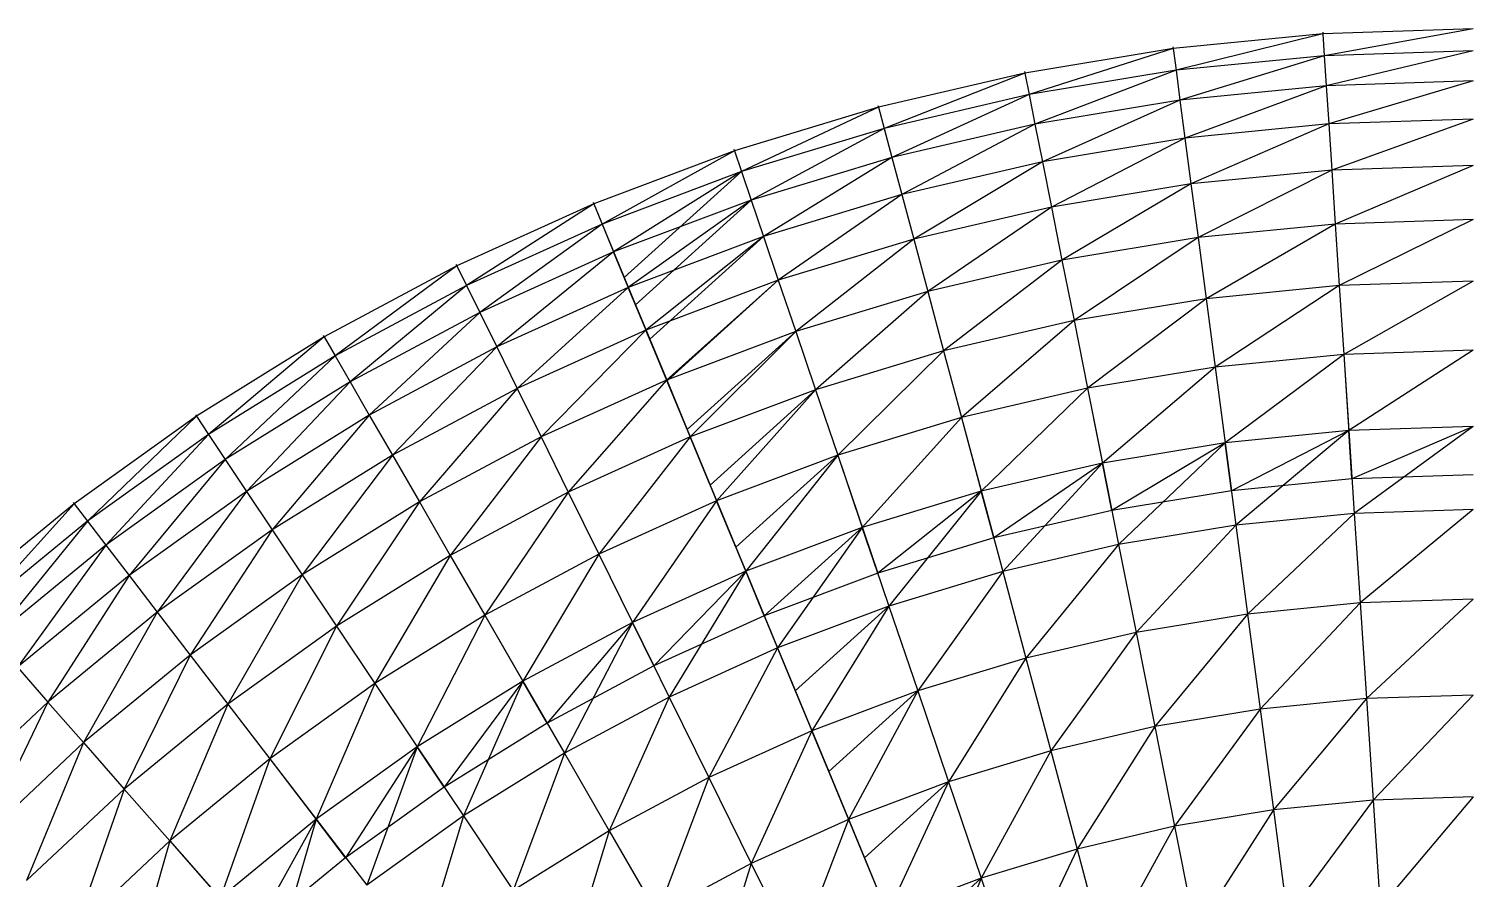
# Model space of a CAD drawing. Extents: x -1560 to 4680, y -1560 to 1560.
# Drawn here: x 2140 to 3120, y 983 to 1559 of the extents above; entities that cross this region are included whole.
import ezdxf

# ---------------------------------------------------------------- set-up
doc = ezdxf.new("R2010")
doc.units = 0
doc.header["$MEASUREMENT"] = 0
for name, color, linetype in [('HHST6X6X0.375', 13, 'Continuous'), ('L30X30X3', 1, 'Continuous'), ('TRIO25X148_A', 4, 'Continuous'), ('TRIO25X148_B', 6, 'Continuous'), ('TRIO25X148_C', 96, 'Continuous'), ('TRIO25X148_D', 3, 'Continuous'), ('TRIO25X148_F', 52, 'Continuous'), ('TRIO2875X148_A', 140, 'Continuous'), ('TRIO35X148', 30, 'Continuous'), ('TRIO45X148', 5, 'Continuous')]:
    doc.layers.add(name, color=color, linetype=linetype)

msp = doc.modelspace()

# ---------------------------------------------------------------- linework, layer by layer
at = {"layer": 'HHST6X6X0.375'}
for p, q in [((3017.97, 1556.66, 60), (3018.04, 1555.54, 68.93)), ((2916.38, 1546.65, 60), (2916.53, 1545.54, 68.93)), ((2815.66, 1530.03, 60), (2815.88, 1528.92, 68.93)), ((2716.24, 1506.84, 60), (2716.53, 1505.76, 68.93)), ((2618.55, 1477.21, 60), (2618.92, 1476.15, 68.93)), ((2523.01, 1441.25, 60), (2523.44, 1440.21, 68.93)), ((2430.03, 1399.12, 60), (2430.53, 1398.11, 68.93)), ((2340, 1351, 60), (2340.56, 1350.03, 68.93)), ((2253.31, 1297.09, 60), (2253.93, 1296.16, 68.93)), ((2170.33, 1237.63, 60), (2171.02, 1236.74, 68.93))]:
    msp.add_line(p, q, dxfattribs=at)
at = {"layer": 'L30X30X3'}
for p, q in [((2529.13, 1426.47, 162.22), (2544.17, 1390.17, 154.74)), ((2551.8, 1371.76, 244.63), (2536.96, 1407.58, 254.46)), ((2561.48, 1348.39, 333.15), (2546.89, 1383.6, 345.29)), ((2573.18, 1320.15, 420), (2558.9, 1354.62, 434.41)), ((2572.93, 1320.75, 521.47), (2586.85, 1287.14, 504.85)), ((3037.83, 1253.72, 744.42), (3035.68, 1286.46, 767.3)), ((2602.45, 1249.48, 587.4), (2588.93, 1282.11, 606.18)), ((2956.01, 1245.66, 744.42), (2951.72, 1278.19, 767.3)), ((2874.89, 1232.27, 744.42), (2868.49, 1264.45, 767.3)), ((2794.82, 1213.6, 744.42), (2786.33, 1245.29, 767.3)), ((2619.92, 1207.31, 667.36), (2606.86, 1238.83, 688.22)), ((2716.14, 1189.73, 744.42), (2705.59, 1220.8, 767.3)), ((2639.19, 1160.77, 744.42), (2626.64, 1191.08, 767.3)), ((2564.3, 1126.84, 744.42), (2549.79, 1156.27, 767.3)), ((2648.2, 1139.03, 843.13), (2660.2, 1110.04, 818.32)), ((2491.79, 1088.08, 744.42), (2475.39, 1116.5, 767.3)), ((2682.88, 1055.3, 888.79), (2671.46, 1082.86, 915.44)), ((2421.98, 1044.67, 744.42), (2403.75, 1071.95, 767.3)), ((2355.15, 996.78, 744.42), (2335.17, 1022.81, 767.3)), ((2696.35, 1022.78, 983.97), (2707.13, 996.75, 955.58)), ((2786.34, 982.93, 1048.46), (2794.83, 957.92, 1018.43))]:
    msp.add_line(p, q, dxfattribs=at)
at = {"layer": 'TRIO25X148_A'}
for p, q in [((3022.05, 1494.39, 345.29), (3024.1, 1463.1, 434.41)), ((2924.52, 1484.79, 345.29), (2928.62, 1453.69, 434.41)), ((2827.83, 1468.82, 345.29), (2833.95, 1438.06, 434.41)), ((3024.1, 1463.1, 434.41), (3026.5, 1426.51, 521.47)), ((2928.62, 1453.69, 434.41), (2933.4, 1417.34, 521.47)), ((2732.39, 1446.57, 345.29), (2740.51, 1416.27, 434.41)), ((2833.95, 1438.06, 434.41), (2841.1, 1402.1, 521.47)), ((3026.5, 1426.51, 521.47), (3029.24, 1384.77, 606.18)), ((2638.61, 1418.12, 345.29), (2648.69, 1388.42, 434.41)), ((2740.51, 1416.27, 434.41), (2750, 1380.86, 521.47)), ((2933.4, 1417.34, 521.47), (2938.86, 1375.87, 606.18)), ((2841.1, 1402.1, 521.47), (2849.26, 1361.08, 606.18)), ((2546.89, 1383.6, 345.29), (2558.9, 1354.62, 434.41)), ((2648.69, 1388.42, 434.41), (2660.48, 1353.71, 521.47)), ((3029.24, 1384.77, 606.18), (3032.3, 1338.03, 688.22)), ((2750, 1380.86, 521.47), (2760.82, 1340.46, 606.18)), ((2938.86, 1375.87, 606.18), (2944.98, 1329.43, 688.22)), ((2558.9, 1354.62, 434.41), (2572.93, 1320.75, 521.47)), ((2660.48, 1353.71, 521.47), (2673.92, 1314.1, 606.18)), ((2849.26, 1361.08, 606.18), (2858.4, 1315.14, 688.22)), ((2457.63, 1343.16, 345.29), (2471.5, 1315.03, 434.41)), ((2760.82, 1340.46, 606.18), (2772.95, 1295.21, 688.22)), ((3032.3, 1338.03, 688.22), (3035.68, 1286.46, 767.3)), ((2944.98, 1329.43, 688.22), (2951.72, 1278.19, 767.3)), ((2471.5, 1315.03, 434.41), (2487.72, 1282.14, 521.47)), ((2572.93, 1320.75, 521.47), (2588.93, 1282.11, 606.18)), ((2673.92, 1314.1, 606.18), (2688.98, 1269.74, 688.22)), ((2858.4, 1315.14, 688.22), (2868.49, 1264.45, 767.3)), ((2371.2, 1296.96, 345.29), (2386.88, 1269.8, 434.41)), ((2772.95, 1295.21, 688.22), (2786.33, 1245.29, 767.3)), ((3035.68, 1286.46, 767.3), (3039.37, 1230.24, 843.13)), ((2487.72, 1282.14, 521.47), (2506.22, 1244.63, 606.18)), ((2588.93, 1282.11, 606.18), (2606.86, 1238.83, 688.22)), ((2951.72, 1278.19, 767.3), (2959.08, 1222.33, 843.13)), ((2386.88, 1269.8, 434.41), (2405.21, 1238.05, 521.47)), ((2688.98, 1269.74, 688.22), (2705.59, 1220.8, 767.3)), ((2868.49, 1264.45, 767.3), (2879.48, 1209.19, 843.13)), ((2287.98, 1245.21, 345.29), (2305.4, 1219.13, 434.41)), ((2506.22, 1244.63, 606.18), (2526.93, 1202.62, 688.22)), ((2786.33, 1245.29, 767.3), (2800.91, 1190.87, 843.13)), ((2405.21, 1238.05, 521.47), (2426.13, 1201.82, 606.18)), ((2606.86, 1238.83, 688.22), (2626.64, 1191.08, 767.3)), ((3039.37, 1230.24, 843.13), (3043.34, 1169.57, 915.44)), ((2305.4, 1219.13, 434.41), (2325.77, 1188.65, 521.47)), ((2705.59, 1220.8, 767.3), (2723.7, 1167.45, 843.13)), ((2959.08, 1222.33, 843.13), (2967.01, 1162.05, 915.44)), ((2879.48, 1209.19, 843.13), (2891.34, 1149.56, 915.44)), ((2426.13, 1201.82, 606.18), (2449.55, 1161.26, 688.22)), ((2526.93, 1202.62, 688.22), (2549.79, 1156.27, 767.3)), ((2208.32, 1188.13, 345.29), (2227.41, 1163.24, 434.41)), ((2325.77, 1188.65, 521.47), (2349.01, 1153.87, 606.18)), ((2626.64, 1191.08, 767.3), (2648.2, 1139.03, 843.13)), ((2800.91, 1190.87, 843.13), (2816.64, 1132.14, 915.44)), ((2723.7, 1167.45, 843.13), (2743.25, 1109.88, 915.44)), ((3043.34, 1169.57, 915.44), (3047.6, 1104.68, 983.97)), ((2227.41, 1163.24, 434.41), (2249.73, 1134.16, 521.47)), ((2449.55, 1161.26, 688.22), (2475.39, 1116.5, 767.3)), ((2549.79, 1156.27, 767.3), (2574.71, 1105.73, 843.13)), ((2967.01, 1162.05, 915.44), (2975.5, 1097.58, 983.97)), ((2349.01, 1153.87, 606.18), (2375.03, 1114.92, 688.22)), ((2891.34, 1149.56, 915.44), (2904.02, 1085.78, 983.97)), ((2648.2, 1139.03, 843.13), (2671.46, 1082.86, 915.44)), ((2249.73, 1134.16, 521.47), (2275.19, 1100.97, 606.18)), ((2816.64, 1132.14, 915.44), (2833.48, 1069.33, 983.97)), ((2132.56, 1125.96, 345.29), (2153.24, 1102.37, 434.41)), ((2375.03, 1114.92, 688.22), (2403.75, 1071.95, 767.3)), ((2475.39, 1116.5, 767.3), (2503.56, 1067.7, 843.13)), ((2743.25, 1109.88, 915.44), (2764.15, 1048.3, 983.97)), ((2153.24, 1102.37, 434.41), (2177.42, 1074.81, 521.47)), ((2275.19, 1100.97, 606.18), (2303.71, 1063.81, 688.22)), ((2574.71, 1105.73, 843.13), (2601.6, 1051.21, 915.44)), ((2975.5, 1097.58, 983.97), (2984.51, 1029.14, 1048.46)), ((3047.6, 1104.68, 983.97), (3052.11, 1035.8, 1048.46)), ((2671.46, 1082.86, 915.44), (2696.35, 1022.78, 983.97)), ((2904.02, 1085.78, 983.97), (2917.49, 1018.07, 1048.46)), ((2177.42, 1074.81, 521.47), (2205, 1043.36, 606.18)), ((2403.75, 1071.95, 767.3), (2435.05, 1025.1, 843.13)), ((2833.48, 1069.33, 983.97), (2851.34, 1002.65, 1048.46)), ((2303.71, 1063.81, 688.22), (2335.17, 1022.81, 767.3)), ((2503.56, 1067.7, 843.13), (2533.96, 1015.05, 915.44)), ((2601.6, 1051.21, 915.44), (2630.36, 992.88, 983.97)), ((2764.15, 1048.3, 983.97), (2786.34, 982.93, 1048.46)), ((2205, 1043.36, 606.18), (2235.88, 1008.15, 688.22)), ((2984.51, 1029.14, 1048.46), (2994.01, 956.98, 1108.7)), ((3052.11, 1035.8, 1048.46), (3056.87, 963.17, 1108.7)), ((2335.17, 1022.81, 767.3), (2369.47, 978.11, 843.13)), ((2435.05, 1025.1, 843.13), (2468.83, 974.55, 915.44)), ((2696.35, 1022.78, 983.97), (2722.77, 959, 1048.46)), ((2533.96, 1015.05, 915.44), (2566.47, 958.73, 983.97)), ((2917.49, 1018.07, 1048.46), (2931.69, 946.69, 1108.7)), ((2235.88, 1008.15, 688.22), (2269.96, 969.29, 767.3)), ((2851.34, 1002.65, 1048.46), (2870.18, 932.35, 1108.7)), ((2630.36, 992.88, 983.97), (2660.9, 930.97, 1048.46)), ((2786.34, 982.93, 1048.46), (2809.73, 914.01, 1108.7))]:
    msp.add_line(p, q, dxfattribs=at)
at = {"layer": 'TRIO25X148_B'}
for p, q in [((2623.7, 1462.06, 162.22), (2544.17, 1390.17, 154.74)), ((2551.8, 1371.76, 244.63), (2630.27, 1442.7, 254.46)), ((2529.13, 1426.47, 162.22), (2551.8, 1371.76, 244.63)), ((2561.48, 1348.39, 333.15), (2638.61, 1418.12, 345.29)), ((2536.96, 1407.58, 254.46), (2561.48, 1348.39, 333.15)), ((2546.89, 1383.6, 345.29), (2573.18, 1320.15, 420)), ((2573.18, 1320.15, 420), (2648.69, 1388.42, 434.41)), ((2558.9, 1354.62, 434.41), (2586.85, 1287.14, 504.85)), ((2586.85, 1287.14, 504.85), (2660.48, 1353.71, 521.47)), ((3032.3, 1338.03, 688.22), (3037.83, 1253.72, 744.42)), ((2944.98, 1329.43, 688.22), (2956.01, 1245.66, 744.42)), ((2572.93, 1320.75, 521.47), (2602.45, 1249.48, 587.4)), ((2602.45, 1249.48, 587.4), (2673.92, 1314.1, 606.18)), ((2858.4, 1315.14, 688.22), (2874.89, 1232.27, 744.42)), ((2772.95, 1295.21, 688.22), (2794.82, 1213.6, 744.42)), ((3035.68, 1286.46, 767.3), (2956.01, 1245.66, 744.42)), ((3120, 1289.22, 767.3), (3037.83, 1253.72, 744.42)), ((2588.93, 1282.11, 606.18), (2619.92, 1207.31, 667.36)), ((2951.72, 1278.19, 767.3), (2874.89, 1232.27, 744.42)), ((2619.92, 1207.31, 667.36), (2688.98, 1269.74, 688.22)), ((2688.98, 1269.74, 688.22), (2716.14, 1189.73, 744.42)), ((2868.49, 1264.45, 767.3), (2794.82, 1213.6, 744.42)), ((2786.33, 1245.29, 767.3), (2716.14, 1189.73, 744.42)), ((2606.86, 1238.83, 688.22), (2639.19, 1160.77, 744.42)), ((2705.59, 1220.8, 767.3), (2639.19, 1160.77, 744.42)), ((2526.93, 1202.62, 688.22), (2564.3, 1126.84, 744.42)), ((2626.64, 1191.08, 767.3), (2564.3, 1126.84, 744.42)), ((2626.64, 1191.08, 767.3), (2660.2, 1110.04, 818.32)), ((2660.2, 1110.04, 818.32), (2723.7, 1167.45, 843.13)), ((2449.55, 1161.26, 688.22), (2491.79, 1088.08, 744.42)), ((2549.79, 1156.27, 767.3), (2491.79, 1088.08, 744.42)), ((2648.2, 1139.03, 843.13), (2682.88, 1055.3, 888.79)), ((2375.03, 1114.92, 688.22), (2421.98, 1044.67, 744.42)), ((2475.39, 1116.5, 767.3), (2421.98, 1044.67, 744.42)), ((2682.88, 1055.3, 888.79), (2743.25, 1109.88, 915.44)), ((2671.46, 1082.86, 915.44), (2707.13, 996.75, 955.58)), ((2403.75, 1071.95, 767.3), (2355.15, 996.78, 744.42)), ((2303.71, 1063.81, 688.22), (2355.15, 996.78, 744.42)), ((2707.13, 996.75, 955.58), (2764.15, 1048.3, 983.97)), ((2335.17, 1022.81, 767.3), (2291.59, 944.62, 744.42)), ((2696.35, 1022.78, 983.97), (2732.88, 934.6, 1018.43)), ((2235.88, 1008.15, 688.22), (2291.59, 944.62, 744.42)), ((2732.88, 934.6, 1018.43), (2786.34, 982.93, 1048.46))]:
    msp.add_line(p, q, dxfattribs=at)
at = {"layer": 'TRIO25X148_C'}
for p, q in [((3120, 1558.88, 68.93), (3018.04, 1555.54, 68.93)), ((3018.04, 1555.54, 68.93), (2916.53, 1545.54, 68.93)), ((2916.53, 1545.54, 68.93), (2815.88, 1528.92, 68.93)), ((3019.02, 1540.7, 162.22), (2918.47, 1530.8, 162.22)), ((3120, 1544, 162.22), (3019.02, 1540.7, 162.22)), ((2815.88, 1528.92, 68.93), (2716.53, 1505.76, 68.93)), ((2918.47, 1530.8, 162.22), (2818.78, 1514.34, 162.22)), ((3020.35, 1520.29, 254.46), (2921.14, 1510.52, 254.46)), ((3120, 1523.55, 254.46), (3020.35, 1520.29, 254.46)), ((2818.78, 1514.34, 162.22), (2720.38, 1491.39, 162.22)), ((2921.14, 1510.52, 254.46), (2822.77, 1494.28, 254.46)), ((2716.53, 1505.76, 68.93), (2618.92, 1476.15, 68.93)), ((2720.38, 1491.39, 162.22), (2623.7, 1462.06, 162.22)), ((2822.77, 1494.28, 254.46), (2725.67, 1471.64, 254.46)), ((3022.05, 1494.39, 345.29), (2924.52, 1484.79, 345.29)), ((3120, 1497.6, 345.29), (3022.05, 1494.39, 345.29)), ((2924.52, 1484.79, 345.29), (2827.83, 1468.82, 345.29)), ((2618.92, 1476.15, 68.93), (2523.44, 1440.21, 68.93)), ((2725.67, 1471.64, 254.46), (2630.27, 1442.7, 254.46)), ((2623.7, 1462.06, 162.22), (2529.13, 1426.47, 162.22)), ((2827.83, 1468.82, 345.29), (2732.39, 1446.57, 345.29)), ((3024.1, 1463.1, 434.41), (2928.62, 1453.69, 434.41)), ((3120, 1466.23, 434.41), (3024.1, 1463.1, 434.41)), ((2928.62, 1453.69, 434.41), (2833.95, 1438.06, 434.41)), ((2523.44, 1440.21, 68.93), (2430.53, 1398.11, 68.93)), ((2630.27, 1442.7, 254.46), (2536.96, 1407.58, 254.46)), ((2732.39, 1446.57, 345.29), (2638.61, 1418.12, 345.29)), ((2833.95, 1438.06, 434.41), (2740.51, 1416.27, 434.41)), ((2529.13, 1426.47, 162.22), (2437.1, 1384.78, 162.22)), ((3026.5, 1426.51, 521.47), (2933.4, 1417.34, 521.47)), ((3120, 1429.57, 521.47), (3026.5, 1426.51, 521.47)), ((2638.61, 1418.12, 345.29), (2546.89, 1383.6, 345.29)), ((2740.51, 1416.27, 434.41), (2648.69, 1388.42, 434.41)), ((2933.4, 1417.34, 521.47), (2841.1, 1402.1, 521.47)), ((2536.96, 1407.58, 254.46), (2446.15, 1366.43, 254.46)), ((2841.1, 1402.1, 521.47), (2750, 1380.86, 521.47)), ((2430.53, 1398.11, 68.93), (2340.56, 1350.03, 68.93)), ((2437.1, 1384.78, 162.22), (2348, 1337.15, 162.22)), ((2546.89, 1383.6, 345.29), (2457.63, 1343.16, 345.29)), ((2648.69, 1388.42, 434.41), (2558.9, 1354.62, 434.41)), ((3029.24, 1384.77, 606.18), (2938.86, 1375.87, 606.18)), ((3120, 1387.75, 606.18), (3029.24, 1384.77, 606.18)), ((2750, 1380.86, 521.47), (2660.48, 1353.71, 521.47)), ((2938.86, 1375.87, 606.18), (2849.26, 1361.08, 606.18)), ((2446.15, 1366.43, 254.46), (2358.22, 1319.44, 254.46)), ((2558.9, 1354.62, 434.41), (2471.5, 1315.03, 434.41)), ((2660.48, 1353.71, 521.47), (2572.93, 1320.75, 521.47)), ((2849.26, 1361.08, 606.18), (2760.82, 1340.46, 606.18)), ((2340.56, 1350.03, 68.93), (2253.93, 1296.16, 68.93)), ((2457.63, 1343.16, 345.29), (2371.2, 1296.96, 345.29)), ((2348, 1337.15, 162.22), (2262.2, 1283.79, 162.22)), ((2760.82, 1340.46, 606.18), (2673.92, 1314.1, 606.18)), ((3032.3, 1338.03, 688.22), (2944.98, 1329.43, 688.22)), ((3120, 1340.91, 688.22), (3032.3, 1338.03, 688.22)), ((2944.98, 1329.43, 688.22), (2858.4, 1315.14, 688.22)), ((2358.22, 1319.44, 254.46), (2273.56, 1266.79, 254.46)), ((2471.5, 1315.03, 434.41), (2386.88, 1269.8, 434.41)), ((2572.93, 1320.75, 521.47), (2487.72, 1282.14, 521.47)), ((2673.92, 1314.1, 606.18), (2588.93, 1282.11, 606.18)), ((2858.4, 1315.14, 688.22), (2772.95, 1295.21, 688.22)), ((2253.93, 1296.16, 68.93), (2171.02, 1236.74, 68.93)), ((2371.2, 1296.96, 345.29), (2287.98, 1245.21, 345.29)), ((2772.95, 1295.21, 688.22), (2688.98, 1269.74, 688.22)), ((2262.2, 1283.79, 162.22), (2180.07, 1224.94, 162.22)), ((3035.68, 1286.46, 767.3), (2951.72, 1278.19, 767.3)), ((3120, 1289.22, 767.3), (3035.68, 1286.46, 767.3)), ((2487.72, 1282.14, 521.47), (2405.21, 1238.05, 521.47)), ((2588.93, 1282.11, 606.18), (2506.22, 1244.63, 606.18)), ((2951.72, 1278.19, 767.3), (2868.49, 1264.45, 767.3)), ((2273.56, 1266.79, 254.46), (2192.52, 1208.72, 254.46)), ((2386.88, 1269.8, 434.41), (2305.4, 1219.13, 434.41)), ((2688.98, 1269.74, 688.22), (2606.86, 1238.83, 688.22)), ((2868.49, 1264.45, 767.3), (2786.33, 1245.29, 767.3)), ((2287.98, 1245.21, 345.29), (2208.32, 1188.13, 345.29)), ((2506.22, 1244.63, 606.18), (2426.13, 1201.82, 606.18)), ((2786.33, 1245.29, 767.3), (2705.59, 1220.8, 767.3)), ((2171.02, 1236.74, 68.93), (2092.16, 1172.03, 68.93)), ((2405.21, 1238.05, 521.47), (2325.77, 1188.65, 521.47)), ((2606.86, 1238.83, 688.22), (2526.93, 1202.62, 688.22)), ((2180.07, 1224.94, 162.22), (2101.97, 1160.84, 162.22)), ((3039.37, 1230.24, 843.13), (2959.08, 1222.33, 843.13)), ((3120, 1232.88, 843.13), (3039.37, 1230.24, 843.13)), ((2305.4, 1219.13, 434.41), (2227.41, 1163.24, 434.41)), ((2705.59, 1220.8, 767.3), (2626.64, 1191.08, 767.3)), ((2959.08, 1222.33, 843.13), (2879.48, 1209.19, 843.13)), ((2192.52, 1208.72, 254.46), (2115.45, 1145.47, 254.46)), ((2879.48, 1209.19, 843.13), (2800.91, 1190.87, 843.13)), ((2426.13, 1201.82, 606.18), (2349.01, 1153.87, 606.18)), ((2526.93, 1202.62, 688.22), (2449.55, 1161.26, 688.22)), ((2208.32, 1188.13, 345.29), (2132.56, 1125.96, 345.29)), ((2325.77, 1188.65, 521.47), (2249.73, 1134.16, 521.47)), ((2626.64, 1191.08, 767.3), (2549.79, 1156.27, 767.3)), ((2800.91, 1190.87, 843.13), (2723.7, 1167.45, 843.13)), ((2723.7, 1167.45, 843.13), (2648.2, 1139.03, 843.13)), ((3043.34, 1169.57, 915.44), (2967.01, 1162.05, 915.44)), ((3120, 1172.08, 915.44), (3043.34, 1169.57, 915.44)), ((2227.41, 1163.24, 434.41), (2153.24, 1102.37, 434.41)), ((2449.55, 1161.26, 688.22), (2375.03, 1114.92, 688.22)), ((2549.79, 1156.27, 767.3), (2475.39, 1116.5, 767.3)), ((2967.01, 1162.05, 915.44), (2891.34, 1149.56, 915.44)), ((2349.01, 1153.87, 606.18), (2275.19, 1100.97, 606.18)), ((2891.34, 1149.56, 915.44), (2816.64, 1132.14, 915.44)), ((2648.2, 1139.03, 843.13), (2574.71, 1105.73, 843.13)), ((2249.73, 1134.16, 521.47), (2177.42, 1074.81, 521.47)), ((2816.64, 1132.14, 915.44), (2743.25, 1109.88, 915.44)), ((2375.03, 1114.92, 688.22), (2303.71, 1063.81, 688.22)), ((2475.39, 1116.5, 767.3), (2403.75, 1071.95, 767.3)), ((2743.25, 1109.88, 915.44), (2671.46, 1082.86, 915.44)), ((2153.24, 1102.37, 434.41), (2083.22, 1036.78, 434.41)), ((2275.19, 1100.97, 606.18), (2205, 1043.36, 606.18)), ((2574.71, 1105.73, 843.13), (2503.56, 1067.7, 843.13)), ((2975.5, 1097.58, 983.97), (2904.02, 1085.78, 983.97)), ((3047.6, 1104.68, 983.97), (2975.5, 1097.58, 983.97)), ((3120, 1107.05, 983.97), (3047.6, 1104.68, 983.97)), ((2671.46, 1082.86, 915.44), (2601.6, 1051.21, 915.44)), ((2904.02, 1085.78, 983.97), (2833.48, 1069.33, 983.97)), ((2177.42, 1074.81, 521.47), (2109.14, 1010.86, 521.47)), ((2403.75, 1071.95, 767.3), (2335.17, 1022.81, 767.3)), ((2833.48, 1069.33, 983.97), (2764.15, 1048.3, 983.97)), ((2303.71, 1063.81, 688.22), (2235.88, 1008.15, 688.22)), ((2503.56, 1067.7, 843.13), (2435.05, 1025.1, 843.13)), ((2601.6, 1051.21, 915.44), (2533.96, 1015.05, 915.44)), ((2764.15, 1048.3, 983.97), (2696.35, 1022.78, 983.97)), ((2205, 1043.36, 606.18), (2138.72, 981.28, 606.18)), ((2984.51, 1029.14, 1048.46), (2917.49, 1018.07, 1048.46)), ((3052.11, 1035.8, 1048.46), (2984.51, 1029.14, 1048.46)), ((3120, 1038.02, 1048.46), (3052.11, 1035.8, 1048.46)), ((2335.17, 1022.81, 767.3), (2269.96, 969.29, 767.3)), ((2435.05, 1025.1, 843.13), (2369.47, 978.11, 843.13)), ((2696.35, 1022.78, 983.97), (2630.36, 992.88, 983.97)), ((2533.96, 1015.05, 915.44), (2468.83, 974.55, 915.44)), ((2917.49, 1018.07, 1048.46), (2851.34, 1002.65, 1048.46)), ((2235.88, 1008.15, 688.22), (2171.84, 948.16, 688.22)), ((2851.34, 1002.65, 1048.46), (2786.34, 982.93, 1048.46)), ((2630.36, 992.88, 983.97), (2566.47, 958.73, 983.97)), ((2786.34, 982.93, 1048.46), (2722.77, 959, 1048.46))]:
    msp.add_line(p, q, dxfattribs=at)
at = {"layer": 'TRIO25X148_D'}
for p, q in [((3020.35, 1520.29, 254.46), (2924.52, 1484.79, 345.29)), ((3120, 1523.55, 254.46), (3022.05, 1494.39, 345.29)), ((2921.14, 1510.52, 254.46), (2827.83, 1468.82, 345.29)), ((2822.77, 1494.28, 254.46), (2732.39, 1446.57, 345.29)), ((3022.05, 1494.39, 345.29), (2928.62, 1453.69, 434.41)), ((3120, 1497.6, 345.29), (3024.1, 1463.1, 434.41)), ((2924.52, 1484.79, 345.29), (2833.95, 1438.06, 434.41)), ((2725.67, 1471.64, 254.46), (2638.61, 1418.12, 345.29)), ((2827.83, 1468.82, 345.29), (2740.51, 1416.27, 434.41)), ((3024.1, 1463.1, 434.41), (2933.4, 1417.34, 521.47)), ((3120, 1466.23, 434.41), (3026.5, 1426.51, 521.47)), ((2928.62, 1453.69, 434.41), (2841.1, 1402.1, 521.47)), ((2630.27, 1442.7, 254.46), (2546.89, 1383.6, 345.29)), ((2732.39, 1446.57, 345.29), (2648.69, 1388.42, 434.41)), ((2833.95, 1438.06, 434.41), (2750, 1380.86, 521.47)), ((3026.5, 1426.51, 521.47), (2938.86, 1375.87, 606.18)), ((3120, 1429.57, 521.47), (3029.24, 1384.77, 606.18)), ((2638.61, 1418.12, 345.29), (2558.9, 1354.62, 434.41)), ((2740.51, 1416.27, 434.41), (2660.48, 1353.71, 521.47)), ((2933.4, 1417.34, 521.47), (2849.26, 1361.08, 606.18)), ((2536.96, 1407.58, 254.46), (2457.63, 1343.16, 345.29)), ((2841.1, 1402.1, 521.47), (2760.82, 1340.46, 606.18)), ((2546.89, 1383.6, 345.29), (2471.5, 1315.03, 434.41)), ((2648.69, 1388.42, 434.41), (2572.93, 1320.75, 521.47)), ((3029.24, 1384.77, 606.18), (2944.98, 1329.43, 688.22)), ((3120, 1387.75, 606.18), (3032.3, 1338.03, 688.22)), ((2750, 1380.86, 521.47), (2673.92, 1314.1, 606.18)), ((2938.86, 1375.87, 606.18), (2858.4, 1315.14, 688.22)), ((2446.15, 1366.43, 254.46), (2371.2, 1296.96, 345.29)), ((2558.9, 1354.62, 434.41), (2487.72, 1282.14, 521.47)), ((2660.48, 1353.71, 521.47), (2588.93, 1282.11, 606.18)), ((2849.26, 1361.08, 606.18), (2772.95, 1295.21, 688.22)), ((2457.63, 1343.16, 345.29), (2386.88, 1269.8, 434.41)), ((2760.82, 1340.46, 606.18), (2688.98, 1269.74, 688.22)), ((3032.3, 1338.03, 688.22), (2951.72, 1278.19, 767.3)), ((3120, 1340.91, 688.22), (3035.68, 1286.46, 767.3)), ((2944.98, 1329.43, 688.22), (2868.49, 1264.45, 767.3)), ((2358.22, 1319.44, 254.46), (2287.98, 1245.21, 345.29)), ((2471.5, 1315.03, 434.41), (2405.21, 1238.05, 521.47)), ((2572.93, 1320.75, 521.47), (2506.22, 1244.63, 606.18)), ((2673.92, 1314.1, 606.18), (2606.86, 1238.83, 688.22)), ((2858.4, 1315.14, 688.22), (2786.33, 1245.29, 767.3)), ((2371.2, 1296.96, 345.29), (2305.4, 1219.13, 434.41)), ((2772.95, 1295.21, 688.22), (2705.59, 1220.8, 767.3)), ((3035.68, 1286.46, 767.3), (2959.08, 1222.33, 843.13)), ((3120, 1289.22, 767.3), (3039.37, 1230.24, 843.13)), ((2487.72, 1282.14, 521.47), (2426.13, 1201.82, 606.18)), ((2588.93, 1282.11, 606.18), (2526.93, 1202.62, 688.22)), ((2951.72, 1278.19, 767.3), (2879.48, 1209.19, 843.13)), ((2273.56, 1266.79, 254.46), (2208.32, 1188.13, 345.29)), ((2386.88, 1269.8, 434.41), (2325.77, 1188.65, 521.47)), ((2688.98, 1269.74, 688.22), (2626.64, 1191.08, 767.3)), ((2868.49, 1264.45, 767.3), (2800.91, 1190.87, 843.13)), ((2287.98, 1245.21, 345.29), (2227.41, 1163.24, 434.41)), ((2506.22, 1244.63, 606.18), (2449.55, 1161.26, 688.22)), ((2786.33, 1245.29, 767.3), (2723.7, 1167.45, 843.13)), ((2405.21, 1238.05, 521.47), (2349.01, 1153.87, 606.18)), ((2606.86, 1238.83, 688.22), (2549.79, 1156.27, 767.3)), ((3039.37, 1230.24, 843.13), (2967.01, 1162.05, 915.44)), ((3120, 1232.88, 843.13), (3043.34, 1169.57, 915.44)), ((2305.4, 1219.13, 434.41), (2249.73, 1134.16, 521.47)), ((2705.59, 1220.8, 767.3), (2648.2, 1139.03, 843.13)), ((2959.08, 1222.33, 843.13), (2891.34, 1149.56, 915.44)), ((2192.52, 1208.72, 254.46), (2132.56, 1125.96, 345.29)), ((2879.48, 1209.19, 843.13), (2816.64, 1132.14, 915.44)), ((2426.13, 1201.82, 606.18), (2375.03, 1114.92, 688.22)), ((2526.93, 1202.62, 688.22), (2475.39, 1116.5, 767.3)), ((2208.32, 1188.13, 345.29), (2153.24, 1102.37, 434.41)), ((2325.77, 1188.65, 521.47), (2275.19, 1100.97, 606.18)), ((2626.64, 1191.08, 767.3), (2574.71, 1105.73, 843.13)), ((2800.91, 1190.87, 843.13), (2743.25, 1109.88, 915.44)), ((2723.7, 1167.45, 843.13), (2671.46, 1082.86, 915.44)), ((3043.34, 1169.57, 915.44), (2975.5, 1097.58, 983.97)), ((3120, 1172.08, 915.44), (3047.6, 1104.68, 983.97)), ((2227.41, 1163.24, 434.41), (2177.42, 1074.81, 521.47)), ((2449.55, 1161.26, 688.22), (2403.75, 1071.95, 767.3)), ((2549.79, 1156.27, 767.3), (2503.56, 1067.7, 843.13)), ((2967.01, 1162.05, 915.44), (2904.02, 1085.78, 983.97)), ((2349.01, 1153.87, 606.18), (2303.71, 1063.81, 688.22)), ((2891.34, 1149.56, 915.44), (2833.48, 1069.33, 983.97)), ((2648.2, 1139.03, 843.13), (2601.6, 1051.21, 915.44)), ((2249.73, 1134.16, 521.47), (2205, 1043.36, 606.18)), ((2816.64, 1132.14, 915.44), (2764.15, 1048.3, 983.97)), ((2375.03, 1114.92, 688.22), (2335.17, 1022.81, 767.3)), ((2475.39, 1116.5, 767.3), (2435.05, 1025.1, 843.13)), ((2743.25, 1109.88, 915.44), (2696.35, 1022.78, 983.97)), ((2153.24, 1102.37, 434.41), (2109.14, 1010.86, 521.47)), ((2275.19, 1100.97, 606.18), (2235.88, 1008.15, 688.22)), ((2574.71, 1105.73, 843.13), (2533.96, 1015.05, 915.44)), ((2975.5, 1097.58, 983.97), (2917.49, 1018.07, 1048.46)), ((3047.6, 1104.68, 983.97), (2984.51, 1029.14, 1048.46)), ((3120, 1107.05, 983.97), (3052.11, 1035.8, 1048.46)), ((2671.46, 1082.86, 915.44), (2630.36, 992.88, 983.97)), ((2904.02, 1085.78, 983.97), (2851.34, 1002.65, 1048.46)), ((2177.42, 1074.81, 521.47), (2138.72, 981.28, 606.18)), ((2403.75, 1071.95, 767.3), (2369.47, 978.11, 843.13)), ((2833.48, 1069.33, 983.97), (2786.34, 982.93, 1048.46)), ((2303.71, 1063.81, 688.22), (2269.96, 969.29, 767.3)), ((2503.56, 1067.7, 843.13), (2468.83, 974.55, 915.44)), ((2601.6, 1051.21, 915.44), (2566.47, 958.73, 983.97)), ((2764.15, 1048.3, 983.97), (2722.77, 959, 1048.46)), ((2205, 1043.36, 606.18), (2171.84, 948.16, 688.22)), ((2984.51, 1029.14, 1048.46), (2931.69, 946.69, 1108.7)), ((3052.11, 1035.8, 1048.46), (2994.01, 956.98, 1108.7)), ((3120, 1038.02, 1048.46), (3056.87, 963.17, 1108.7)), ((2335.17, 1022.81, 767.3), (2307.11, 926.93, 843.13)), ((2435.05, 1025.1, 843.13), (2406.48, 929.87, 915.44)), ((2696.35, 1022.78, 983.97), (2660.9, 930.97, 1048.46)), ((2533.96, 1015.05, 915.44), (2504.96, 920.48, 983.97)), ((2917.49, 1018.07, 1048.46), (2870.18, 932.35, 1108.7)), ((2235.88, 1008.15, 688.22), (2208.38, 911.62, 767.3)), ((2851.34, 1002.65, 1048.46), (2809.73, 914.01, 1108.7)), ((2630.36, 992.88, 983.97), (2600.99, 898.95, 1048.46)), ((2786.34, 982.93, 1048.46), (2750.62, 891.76, 1108.7))]:
    msp.add_line(p, q, dxfattribs=at)
at = {"layer": 'TRIO25X148_F'}
for p, q in [((3120, 1256.41, 744.42), (3037.83, 1253.72, 744.42)), ((2602.45, 1249.48, 587.4), (2619.92, 1207.31, 667.36)), ((2956.01, 1245.66, 744.42), (2874.89, 1232.27, 744.42)), ((3037.83, 1253.72, 744.42), (2956.01, 1245.66, 744.42)), ((2874.89, 1232.27, 744.42), (2794.82, 1213.6, 744.42)), ((2619.92, 1207.31, 667.36), (2639.19, 1160.77, 744.42)), ((2794.82, 1213.6, 744.42), (2716.14, 1189.73, 744.42)), ((2716.14, 1189.73, 744.42), (2639.19, 1160.77, 744.42)), ((2639.19, 1160.77, 744.42), (2564.3, 1126.84, 744.42)), ((2639.19, 1160.77, 744.42), (2660.2, 1110.04, 818.32)), ((2564.3, 1126.84, 744.42), (2491.79, 1088.08, 744.42)), ((2660.2, 1110.04, 818.32), (2682.88, 1055.3, 888.79)), ((2491.79, 1088.08, 744.42), (2421.98, 1044.67, 744.42)), ((2682.88, 1055.3, 888.79), (2707.13, 996.75, 955.58)), ((2421.98, 1044.67, 744.42), (2355.15, 996.78, 744.42)), ((2355.15, 996.78, 744.42), (2291.59, 944.62, 744.42)), ((2707.13, 996.75, 955.58), (2732.88, 934.6, 1018.43))]:
    msp.add_line(p, q, dxfattribs=at)
at = {"layer": 'TRIO2875X148_A'}
for p, q in [((3120, 1558.88, 68.93), (3019.02, 1540.7, 162.22)), ((3018.04, 1555.54, 68.93), (2918.47, 1530.8, 162.22)), ((2916.53, 1545.54, 68.93), (2818.78, 1514.34, 162.22)), ((3019.02, 1540.7, 162.22), (2921.14, 1510.52, 254.46)), ((3019.02, 1540.7, 162.22), (3020.35, 1520.29, 254.46)), ((3120, 1544, 162.22), (3020.35, 1520.29, 254.46)), ((2815.88, 1528.92, 68.93), (2720.38, 1491.39, 162.22)), ((2918.47, 1530.8, 162.22), (2822.77, 1494.28, 254.46)), ((2918.47, 1530.8, 162.22), (2921.14, 1510.52, 254.46)), ((3020.35, 1520.29, 254.46), (3022.05, 1494.39, 345.29)), ((2818.78, 1514.34, 162.22), (2725.67, 1471.64, 254.46)), ((2818.78, 1514.34, 162.22), (2822.77, 1494.28, 254.46)), ((2921.14, 1510.52, 254.46), (2924.52, 1484.79, 345.29)), ((2716.53, 1505.76, 68.93), (2623.7, 1462.06, 162.22)), ((2720.38, 1491.39, 162.22), (2630.27, 1442.7, 254.46)), ((2720.38, 1491.39, 162.22), (2725.67, 1471.64, 254.46)), ((2822.77, 1494.28, 254.46), (2827.83, 1468.82, 345.29)), ((2618.92, 1476.15, 68.93), (2529.13, 1426.47, 162.22)), ((2725.67, 1471.64, 254.46), (2732.39, 1446.57, 345.29)), ((2623.7, 1462.06, 162.22), (2536.96, 1407.58, 254.46)), ((2623.7, 1462.06, 162.22), (2630.27, 1442.7, 254.46)), ((2523.44, 1440.21, 68.93), (2437.1, 1384.78, 162.22)), ((2630.27, 1442.7, 254.46), (2638.61, 1418.12, 345.29)), ((2529.13, 1426.47, 162.22), (2446.15, 1366.43, 254.46)), ((2529.13, 1426.47, 162.22), (2536.96, 1407.58, 254.46)), ((2536.96, 1407.58, 254.46), (2546.89, 1383.6, 345.29)), ((2430.53, 1398.11, 68.93), (2348, 1337.15, 162.22)), ((2437.1, 1384.78, 162.22), (2358.22, 1319.44, 254.46)), ((2437.1, 1384.78, 162.22), (2446.15, 1366.43, 254.46)), ((2544.17, 1390.17, 154.74), (2551.8, 1371.76, 244.63)), ((2551.8, 1371.76, 244.63), (2561.48, 1348.39, 333.15)), ((2446.15, 1366.43, 254.46), (2457.63, 1343.16, 345.29)), ((2340.56, 1350.03, 68.93), (2262.2, 1283.79, 162.22)), ((2561.48, 1348.39, 333.15), (2573.18, 1320.15, 420)), ((2348, 1337.15, 162.22), (2273.56, 1266.79, 254.46)), ((2348, 1337.15, 162.22), (2358.22, 1319.44, 254.46)), ((2358.22, 1319.44, 254.46), (2371.2, 1296.96, 345.29)), ((2573.18, 1320.15, 420), (2586.85, 1287.14, 504.85)), ((2253.93, 1296.16, 68.93), (2180.07, 1224.94, 162.22)), ((2262.2, 1283.79, 162.22), (2192.52, 1208.72, 254.46)), ((2262.2, 1283.79, 162.22), (2273.56, 1266.79, 254.46)), ((2586.85, 1287.14, 504.85), (2602.45, 1249.48, 587.4)), ((2273.56, 1266.79, 254.46), (2287.98, 1245.21, 345.29)), ((2171.02, 1236.74, 68.93), (2101.97, 1160.84, 162.22)), ((2180.07, 1224.94, 162.22), (2115.45, 1145.47, 254.46)), ((2180.07, 1224.94, 162.22), (2192.52, 1208.72, 254.46)), ((2192.52, 1208.72, 254.46), (2208.32, 1188.13, 345.29))]:
    msp.add_line(p, q, dxfattribs=at)
at = {"layer": 'TRIO35X148'}
msp.add_line((2523.44, 1440.21, 68.93), (2544.17, 1390.17, 154.74), dxfattribs=at)
at = {"layer": 'TRIO45X148'}
for p, q in [((3018.04, 1555.54, 68.93), (3019.02, 1540.7, 162.22)), ((2916.53, 1545.54, 68.93), (2918.47, 1530.8, 162.22)), ((2815.88, 1528.92, 68.93), (2818.78, 1514.34, 162.22)), ((2716.53, 1505.76, 68.93), (2720.38, 1491.39, 162.22)), ((2618.92, 1476.15, 68.93), (2623.7, 1462.06, 162.22)), ((2523.44, 1440.21, 68.93), (2529.13, 1426.47, 162.22)), ((2430.53, 1398.11, 68.93), (2437.1, 1384.78, 162.22)), ((2340.56, 1350.03, 68.93), (2348, 1337.15, 162.22)), ((2253.93, 1296.16, 68.93), (2262.2, 1283.79, 162.22)), ((2171.02, 1236.74, 68.93), (2180.07, 1224.94, 162.22))]:
    msp.add_line(p, q, dxfattribs=at)

doc.saveas('drawing.dxf')
